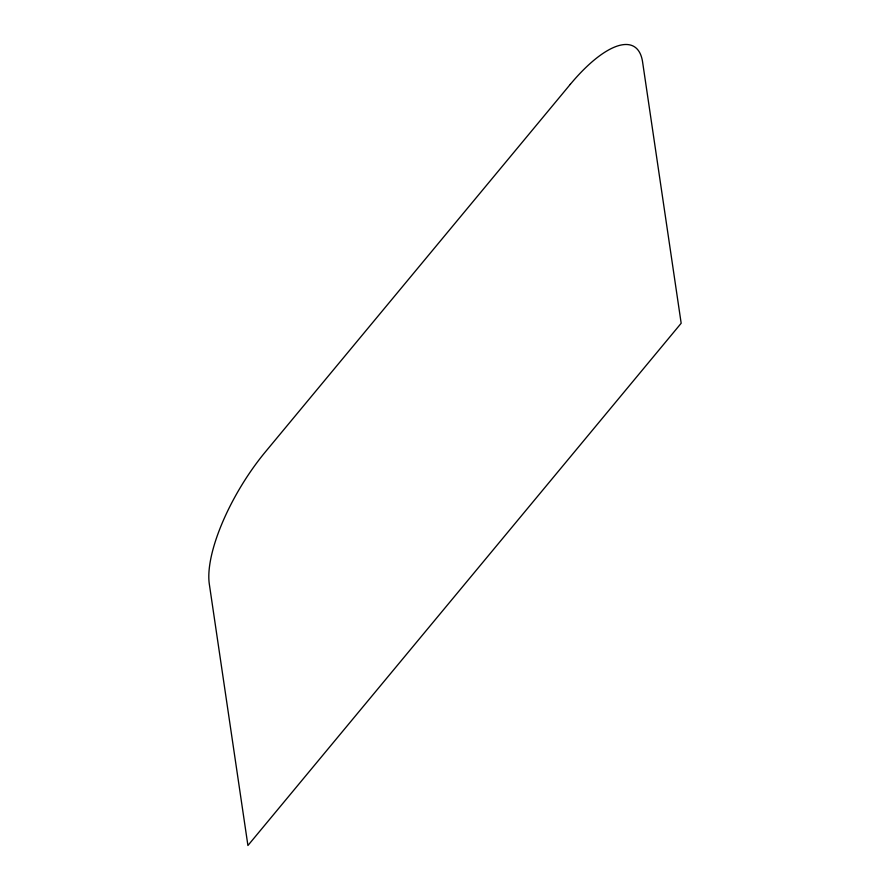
<?xml version="1.0" encoding="UTF-8"?>
<svg xmlns="http://www.w3.org/2000/svg" width="890" height="890" viewBox="0 0 890 890"><rect width="100%" height="100%" fill="white"/><g stroke="black" fill="none" stroke-linecap="round" stroke-linejoin="round"><path stroke-width="1.33" d="M570.279 84.361L265.409 451.864A108.269 38.415 -59 0 0 209.339 584.24L247.921 845.5L681.173 323.259L642.591 62A108.269 38.415 -59 0 0 570.279 84.361"/></g></svg>
